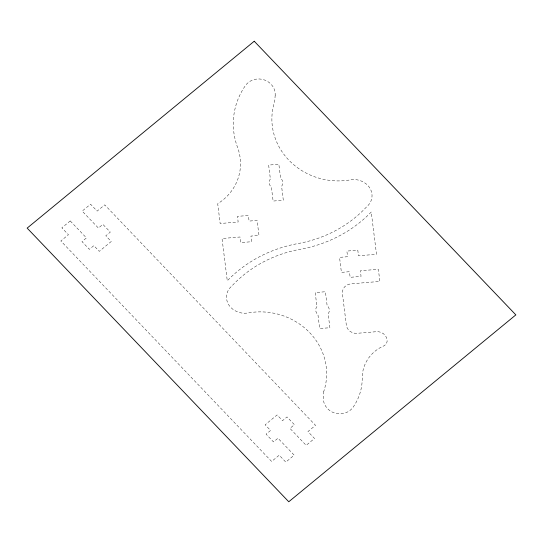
<?xml version="1.0" encoding="UTF-8"?>
<svg xmlns="http://www.w3.org/2000/svg" width="543" height="543" viewBox="0 0 543 543"><rect width="100%" height="100%" fill="white"/><g stroke="black" fill="none" stroke-linecap="round" stroke-linejoin="round"><path stroke-width="0.41" stroke-dasharray="2.71 2.04" d="M275.199 95.1L274.717 101.46A64.943 60.171 9.8 0 0 349.773 179.971A18.374 17.023 9.8 0 1 367.835 185.448A16.202 15.014 9.8 0 1 366.763 206.679A125.073 115.883 9.8 0 1 297.021 243.726A132.465 122.732 9.8 0 0 227.279 280.779L222.026 238.506L240.02 236.999L240.719 242.619L251.64 241.703L250.941 236.083L258.977 235.404L257.111 220.417L249.081 221.089L248.382 215.469L237.461 216.386L238.16 222.006L220.166 223.519L217.709 203.713A53.16 49.257 9.8 0 0 237.562 147.391A76.841 71.194 9.8 0 1 245.443 85.563A16.202 15.014 9.8 0 1 263.966 79.794A16.202 15.014 9.8 0 1 275.199 95.1M323.804 391.333L323.323 397.686A16.202 15.014 9.8 0 0 334.563 412.999A16.202 15.014 9.8 0 0 353.086 407.23A57.823 53.574 9.8 0 0 362.222 378.05A39.021 36.15 9.8 0 1 382.462 346.475A6.767 6.265 9.8 0 0 387.125 339.877A9.72 9.007 9.8 0 0 376.367 331.698L357.09 333.314A9.72 9.007 9.8 0 1 346.339 325.128L342.429 293.654A9.72 9.007 9.8 0 1 350.948 283.846L379.862 281.423L378.356 269.274L360.362 270.781L361.061 276.401L350.14 277.317L349.441 271.697L341.411 272.376L339.551 257.382L347.581 256.71L346.882 251.09L357.803 250.174L358.502 255.794L376.496 254.28L371.249 212.014A132.465 122.732 9.8 0 1 301.508 249.061A125.073 115.883 9.8 0 0 231.759 286.113A16.202 15.014 9.8 0 0 230.687 307.338A18.374 17.023 9.8 0 0 248.748 312.822A64.943 60.171 9.8 0 1 323.804 391.333M270.38 179.02L269.749 179.991A6.808 6.306 9.8 0 0 270.536 186.283L271.391 187.125L273.115 201.059L283.317 200.204L281.586 186.269L282.217 185.306A6.808 6.306 9.8 0 0 281.437 179.007L280.582 178.165L278.851 164.23L268.649 165.086L270.38 179.02M316.936 306.524L316.304 307.487A6.808 6.306 9.8 0 0 317.085 313.786L317.94 314.628L319.671 328.563L329.873 327.707L328.142 313.766L328.773 312.802A6.808 6.306 9.8 0 0 327.992 306.51L327.137 305.668L325.406 291.734L315.205 292.589L316.936 306.524M70.223 220.94L61.854 227.829L68.438 234.719L60.843 240.97L271.629 461.455L279.224 455.204L285.808 462.093L294.197 455.183L277.982 438.221L273.496 441.914L266.097 434.169L270.584 430.477L265.14 424.789L277.1 414.947L282.536 420.635L287.023 416.949L294.428 424.687L289.942 428.379L306.157 445.341L314.512 438.472L307.929 431.583L315.524 425.332L104.738 204.847L97.143 211.098L90.552 204.209L82.183 211.098L98.405 228.067L102.885 224.374L110.29 232.119L105.804 235.805L111.247 241.499L99.288 251.341L93.844 245.646L89.357 249.339L81.959 241.594L86.446 237.909L70.223 220.94"/><path stroke-width="0.81" d="M254.233 41.234L27.15 228.114L288.767 501.766L515.85 314.886L254.233 41.234"/></g></svg>
